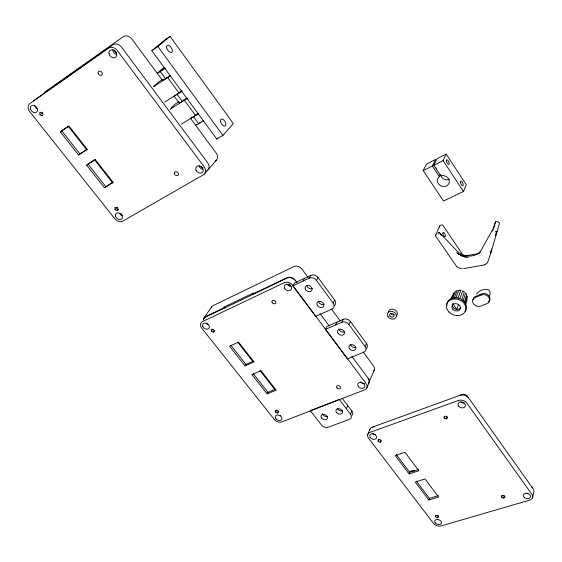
<?xml version="1.0" encoding="UTF-8"?>
<svg xmlns="http://www.w3.org/2000/svg" width="562" height="562" viewBox="0 0 562 562"><rect width="100%" height="100%" fill="white"/><g stroke="black" fill="none" stroke-linecap="round" stroke-linejoin="round"><path stroke-width="0.84" d="M465.441 304.211C467.155 303.824 467.001 296.055 467.141 296.216L465.069 303.396M378.135 441.381L378.191 439.751L380.207 439.66L381.394 441.226L380.116 442.294L378.135 441.381L379.02 439.175M435.501 516.885L435.613 515.389L437.608 515.354L438.732 516.829L437.426 517.778L435.501 516.885L435.979 515.333M444.128 418.065L444.261 416.344L446.411 416.224L447.605 417.868L446.193 419.006L444.128 418.065L444.675 416.407M501.613 497.215L501.803 495.635L503.931 495.586L505.048 497.131L503.615 498.136L501.613 497.215L501.992 495.635M454.721 292.31L451.686 298.197M466.839 299.307L466.783 298.886M532.692 497.356L533.851 491.764A5.978 4.257 15.7 0 0 533.127 488.849L467.436 396.287A4.032 3.056 18.8 0 0 461.999 394.559L372.058 427.275A5.775 4.208 23.3 0 0 369.684 430.141M455.691 298.19L458.852 290.308L460.833 290.252L457.918 298.253M503.615 498.136L504.184 495.768M493.38 229.289L495.529 221.828A1.447 1.236 16.9 0 1 496.815 221.653L498.318 222.088A1.447 1.236 16.8 0 1 499.358 223.683L490.795 253.16L487.619 262.398M464.535 301.85L466.685 294.671L465.659 292.95L463.06 301.127M437.426 517.778L438.135 515.445M428.897 500.032L415.29 482.063L425.02 478.936L438.627 497.026L428.897 500.032L429.424 498.368L416.372 481.107M439.547 226.008L435.494 235.794L456.723 266.655M489.298 296.139C490.984 293.814 490.247 290.111 487.296 289.402C483.777 288.889 478.311 290.73 476.625 293.989M446.193 419.006L447.008 416.519M461.69 299.897L464.367 291.966L462.772 290.842L459.737 298.808M409.136 473.935L418.859 470.745L404.949 452.255L395.234 455.571L409.136 473.935L409.705 472.298L418.613 469.368M495.529 221.828L492.783 229.598A1.461 1.25 17.2 0 0 492.431 229.984L481.318 249.935A14.387 12.125 19.5 0 1 472.649 255.738L471.729 255.9A14.38 12.118 19.6 0 1 457.096 251.059L439.842 232.998A1.433 1.208 22.4 0 0 438.353 232.52L438.198 232.605A1.433 1.208 22.4 0 1 439.568 233.012M463.566 268.65L484.823 264.828M458.55 304.471L456.758 309.402L452.881 303.789M380.116 442.294L380.994 440.081M452.487 298.176L455.445 291.418L457.349 290.413L453.934 298.345M367.78 434.349L369.901 429.22M463.446 191.487L466.298 184.722L446.2 154.086L437.004 158.737L433.808 165.256L440.819 175.829A6.14 5.36 23.5 0 1 449.34 181.568A6.14 5.36 23.5 0 1 440.826 185.783A6.14 5.36 23.5 0 1 439.351 176.552L432.34 165.994L435.55 159.468L426.467 164.062L423.172 170.602L443.523 201.041L463.446 191.487L443.088 160.591L446.2 154.086M368.876 382.336L374.271 370.063M366.895 387.717L369.115 382.652M350.526 414.222L339.258 399.449L310.308 410.674L321.541 425.118A4.953 3.583 25.7 0 0 328.131 427.282L349.395 419.35A5.023 3.674 24.9 0 0 350.526 414.222L351.924 411.068L342.216 398.31M451.511 298.415L452.565 296.062M346.311 408.7L347.73 405.56M435.508 235.253L435.929 234.642M450.984 299.033L453.358 293.778L454.384 292.809M343.312 319.314L341.794 322.286L325.391 329.416L347.435 358.914L363.874 352.163A5.276 4.06 25.4 0 0 365.124 346.501L366.536 343.452L350.414 321.534A5.297 4.124 26.8 0 0 343.312 319.314L326.958 326.445L325.784 328.672M439.351 176.552L440.397 174.353M365.124 346.501L348.925 324.52L350.414 321.534M335.605 324.977L337.144 322.005M277.424 413.077L278.576 411.981L277.326 410.401L275.401 410.52L275.464 412.178L277.424 413.077L278.555 410.948M275.464 412.178L276.602 410.049M310.87 275.31L309.191 278.155L292.844 285.861L315.633 316.357L332.023 309.058A5.36 4.201 28.3 0 0 333.161 303.115L334.727 300.192L318.057 277.523A5.388 4.264 30.1 0 0 310.87 275.31L294.565 283.016L293.28 285.152M267.147 393.864L276.202 390.161L260.972 370.751L251.945 374.601L267.147 393.864L267.99 392.353L275.528 389.262M333.161 303.115L316.413 280.382L318.057 277.523M303.023 281.063L304.716 278.218M245.06 365.883L254.08 361.97L238.513 342.132L229.514 346.192L245.06 365.883L245.952 364.401L253.462 361.141M213.384 332.149L214.494 330.92L213.16 329.234L211.228 329.423L211.368 331.229L213.384 332.149L214.277 330.828M211.368 331.229L212.71 329.241M297.031 282.749L295.198 280.298A6.245 4.889 31.2 0 0 286.894 277.726L252.76 294.052L253.448 293.006L224.161 307.028L223.444 308.081L205.355 316.736A5.936 4.384 33.4 0 0 203.395 319.996M203.873 318.057L211.635 306.922M117.191 210.595L118.231 209.155L116.77 207.308L114.831 207.61L115.091 209.64L117.191 210.595L118.301 209.429M479.126 253.539L480.665 251.579M487.387 262.763L484.866 264.807M204.385 174.051L216.335 160.198M222.924 135.407L233.385 123.64L170.082 36.347L164.09 40.436L151.831 50.706L216.777 139.053L222.924 135.407L157.901 46.569L170.082 36.347M216.777 139.053L217.887 137.809M115.091 209.64L117.31 207.315M105.67 186.507L87.911 163.992L86.632 165.186L104.434 187.736L112.962 182.081M171.192 107.981L175.246 104.047L178.941 101.701M154.002 86.204L158.814 81.862L163.022 79.094M79.867 153.791L61.679 130.728L60.331 131.866L78.568 154.964L87.117 149.134M40.014 114.831L39.649 112.611L41.595 112.21L43.162 114.191L42.185 115.807L40.014 114.831L42.593 112.779M79.881 68.023L80.893 67.236L51.676 87.918M164.385 67.869L161.097 70.552L165.01 68.037M180.1 91.817L180.922 91.234M180.093 91.978L180.915 91.402M151.831 50.706L157.901 46.569M62.403 130.251L68.171 126.394M60.331 131.866L68.993 126.085L87.272 149.38L78.568 154.964M164.406 67.545A7.165 0.464 -36.1 0 0 157.887 72.624A7.165 0.464 -36.1 0 0 160.275 71.592L165.284 68.269M162.748 80.204A7.144 0.52 -36.1 0 0 165.551 78.743L170.567 75.456M153.503 86.822L167.638 77.556A7.158 0.52 -36.1 0 0 170.539 75.554M164.821 102.031L178.983 92.962A7.116 0.639 -36.1 0 0 181.877 90.981M174.396 95.786A7.109 0.639 -36.1 0 0 177.058 94.353L182.088 91.128M179.58 102.354A7.088 0.688 -36.1 0 0 182.257 101.392L187.287 98.202M170.167 109.218L184.343 100.24A7.102 0.695 -36.1 0 0 187.237 98.273M88.634 163.535L95.175 159.404M86.632 165.186L95.35 159.678L113.194 182.418L104.434 187.736M178.667 92.737L179.327 92.33M181.336 124.16L195.513 115.4A7.06 0.808 -36.1 0 0 198.4 113.461M190.876 118.097A7.053 0.808 -36.1 0 0 193.588 116.755L198.632 113.643M179.334 92.484L178.189 93.144M195.927 124.483A7.032 0.857 -36.1 0 0 198.702 123.689L203.753 120.605M167.357 77.387L166.535 77.823M166.724 77.577L167.209 77.303M423.172 170.602L432.34 165.994M433.808 165.256L443.088 160.591M492.228 231.003L493.134 230.694M429.424 498.368L438.339 495.607M459.751 290.161L460.116 290.196M478.501 253.617L465.8 255.858A2.81 2.353 19.7 0 1 464.008 255.647M462.09 268.706L459.899 268.404L456.716 266.627M465.989 257.157L462.786 256.384L457.826 253.525L462.786 256.384L468.42 257.431M437.924 233.82L438.894 234.031M456.611 252.289L458.585 254.038M495.41 231.256L496.253 232.542M230.982 345.412L245.952 364.401M253.364 373.8L267.99 392.353M67.939 125.916L86.829 149.977M94.381 159.601L112.73 182.973M237.747 342.237L252.886 361.521M259.911 370.47L275.05 389.754M224.161 307.028L225.222 308.383M396.351 454.637L409.705 472.298M320.094 313.722L329.276 326.051M351.819 356.322L368.314 378.472A6.02 4.531 24.6 0 1 368.609 383.537M160.275 71.592L165.551 78.743M177.058 94.353L182.257 101.392M193.588 116.755L198.702 123.689M162.123 79.923L131.972 39.122A6.976 5.494 50.9 0 0 123.289 36.678L45.459 91.613A6.604 4.896 48.1 0 0 44.665 92.372M174.08 96.102L178.758 102.432M190.715 118.61L216.194 153.075A6.505 5.22 41.5 0 1 215.415 160.922M308.187 277.544L301.963 269.128A6.147 4.861 31.3 0 0 293.778 266.613L213.103 305.609A5.852 4.363 33.6 0 0 211.256 307.836M331.51 309.1L340.319 321.021M363.122 351.882L373.491 365.904A5.929 4.51 24.5 0 1 373.765 370.941M167.638 77.556L178.983 92.962M184.343 100.24L195.513 115.4M440.285 233.989L441.247 235.415M186.261 98.498A3.899 0.379 -36.1 0 1 185.439 99.074M184.673 99.586A3.899 0.379 -36.1 0 1 183.493 100.261M33.516 100.928A6.709 4.932 47.8 0 1 34.317 100.162L112.836 44.777A7.095 5.55 50.4 0 1 121.652 47.278L207.694 162.804A6.611 5.262 41.1 0 1 206.942 170.729M198.21 113.208A3.878 0.443 -36.1 0 1 197.388 113.812M196.574 114.374A3.878 0.443 -36.1 0 1 195.815 114.866M200.255 122.165A3.871 0.471 -36.1 0 1 199.749 122.404M183.858 99.91A3.899 0.379 -36.1 0 1 183.367 100.162M37.24 108.831A4.145 3.042 47.7 0 1 34.682 105.593M122.446 215.668A3.878 2.894 40.9 0 1 119.453 213.258M121.898 214.003A2.143 1.595 40.9 0 1 121.441 213.686M116.622 54.584A4.377 3.421 50.4 0 1 112.92 49.639M116.685 52.856A2.417 1.89 50.4 0 1 114.641 50.13M202.453 169.267A4.082 3.246 41.1 0 1 199.088 165.642M203.135 167.813A2.255 1.791 41.1 0 1 200.901 166.24M341.794 322.286A5.318 4.131 26.8 0 1 348.925 324.52M344.52 331.966A3.625 2.81 26.9 0 1 339.041 328.918M355.837 347.253A3.604 2.775 25.9 0 1 350.4 344.225M366.536 343.452A5.255 4.053 25.4 0 1 366.262 348.531M309.191 278.155A5.409 4.271 30.1 0 1 316.413 280.382M312.346 288.517A3.681 2.901 30.1 0 1 306.775 285.419M324.049 304.323A3.66 2.866 28.8 0 1 318.513 301.246M334.727 300.192A5.339 4.194 28.3 0 1 334.102 305.847M342.581 410.78A3.442 2.522 25.3 0 1 337.579 408.602M327.646 416.449A3.407 2.48 25.9 0 1 322.504 413.59M351.924 411.068A5.002 3.667 24.8 0 1 352.079 415.353M208.607 324.717A3.667 2.705 33.4 0 1 206.303 323.129M203.753 319.293A5.936 4.384 33.4 0 1 205.608 317.052L287.147 278.071A6.245 4.889 31.2 0 1 295.457 280.642M280.67 415.725A3.527 2.529 27.9 0 1 279.827 415.381M290.99 286.472A3.857 3.014 31.2 0 1 287.625 284.604M290.252 284.92A2.129 1.665 31.2 0 1 289.746 284.702M289.297 284.386A2.129 1.665 31.2 0 1 288.924 283.986M364.612 383.67A3.716 2.796 24.6 0 1 360.467 381.872M368.075 378.149A6.02 4.531 24.6 0 1 369.108 381.338M394.278 314.657A2.276 1.805 24.2 0 1 390.766 313.315M388.335 312.584A4.679 3.716 24.2 0 1 394.131 309.522A4.679 3.716 24.2 0 1 396.512 315.823M463.467 255.359A2.81 2.353 19.7 0 1 462.624 254.537L443.109 225.608A1.412 1.201 22.3 0 0 441.191 225.046L440.032 225.587A1.412 1.201 22.4 0 0 439.61 227.231M472.986 299.785A5.592 4.545 18.2 0 1 475.578 296.42L481.613 293.912A5.613 4.573 17.7 0 1 488.413 295.261A5.613 4.573 17.7 0 1 489.221 301.056M488.926 301.394A5.613 4.573 17.7 0 1 488.589 301.703M460.58 307.772A4.356 3.52 19.8 0 1 455.269 309.016A4.356 3.52 19.8 0 1 452.579 304.435M452.747 304.028A4.356 3.52 19.8 0 1 452.972 303.642M447.176 302.89A9.968 8.051 19.8 0 1 459.688 298.548A9.968 8.051 19.8 0 1 465.701 310.14M465.364 310.73A9.968 8.051 19.8 0 1 464.964 311.278M446.916 305.588A9.968 8.051 19.8 0 1 447.008 303.543M436.372 168.277A2.515 1.026 63.9 0 1 436.147 167.848M449.27 179.376A6.07 5.325 23.4 0 1 440.608 175.189M409.586 472.045A4.882 3.47 21 0 1 414.756 471.033M460.201 395.262A6.126 4.636 18.8 0 1 468.476 397.889M375.346 434.588A3.569 2.599 23.3 0 1 372.852 433.499M372.81 427.422A3.801 2.775 23.2 0 1 374.039 426.509M531.891 486.98A3.934 2.803 15.6 0 1 532.284 487.725M464.338 403.066A3.779 2.859 18.8 0 1 460.749 401.914M527.957 493.464A3.688 2.627 15.7 0 1 527.023 493.246M490.45 253.3L491.75 249.156L490.45 253.3M495.558 235.717L496.857 231.509L495.558 235.717M108.508 48.128L29.709 103.689A6.758 4.946 47.6 0 0 29.849 111.817L114.753 218.667A6.322 4.7 40.8 0 0 122.776 221.14L203.444 174.782A6.66 5.276 41 0 0 204.182 166.823L117.381 50.65A7.144 5.571 50.2 0 0 108.508 48.128M284.309 282.665L202.411 321.647A5.971 4.391 33.4 0 0 201.751 328.145L274.284 419.421A5.739 4.103 27.9 0 0 281.878 421.929L364.647 389.845A6.056 4.538 24.6 0 0 366.08 383.516L292.662 285.25A6.287 4.903 31.2 0 0 284.309 282.665M481.234 295.036L475.192 297.551A5.599 4.545 18.2 0 0 473.401 303.719A5.599 4.545 18.2 0 0 480.967 306.03L487.008 303.557A5.62 4.573 17.8 0 0 488.856 297.347A5.62 4.573 17.8 0 0 481.234 295.036M458.529 400.46L369.944 432.403A5.81 4.215 23.3 0 0 368.553 438.241L433.499 523.398A5.662 3.899 19.8 0 0 441.065 525.948L529.811 500.089A6.013 4.264 15.8 0 0 531.954 494.434L466.853 403.109A6.161 4.651 18.9 0 0 458.529 400.46M220.515 121.462A3.955 2.1 58.7 0 0 225.032 126.036A3.955 2.1 58.7 0 0 223.971 120.184A3.955 2.1 58.7 0 0 220.515 121.462M166.584 47.503A4.138 2.171 55.7 0 0 171.403 52.435A4.138 2.171 55.7 0 0 170.427 46.597A4.138 2.171 55.7 0 0 166.584 47.503M30.439 108.859A4.166 3.049 47.6 0 0 36.488 112.238A4.166 3.049 47.6 0 0 34.795 105.832A4.166 3.049 47.6 0 0 30.439 108.859M115.505 216.11A3.906 2.901 40.8 0 0 121.357 219.236A3.906 2.901 40.8 0 0 119.861 213.412A3.906 2.901 40.8 0 0 115.505 216.11M174.431 173.581A2.248 1.756 41.5 0 0 177.782 175.456A2.248 1.756 41.5 0 0 177.107 172.021A2.248 1.756 41.5 0 0 174.431 173.581M98.153 73.193A2.389 1.841 49.1 0 0 101.631 75.139A2.389 1.841 49.1 0 0 100.788 71.381A2.389 1.841 49.1 0 0 98.153 73.193M109.035 53.783A4.405 3.435 50.2 0 0 115.435 57.373A4.405 3.435 50.2 0 0 113.931 50.383A4.405 3.435 50.2 0 0 109.035 53.783M196.103 170.286A4.11 3.26 41 0 0 202.601 172.232A4.11 3.26 41 0 0 199.833 166.057A4.11 3.26 41 0 0 196.103 170.286M349.55 348.756A3.618 2.775 25.9 0 0 355.542 349.346A3.618 2.775 25.9 0 0 352.072 344.647A3.618 2.775 25.9 0 0 349.55 348.756M338.155 333.428A3.639 2.81 26.9 0 0 344.162 333.997A3.639 2.81 26.9 0 0 340.649 329.241A3.639 2.81 26.9 0 0 338.155 333.428M317.551 305.714A3.674 2.873 28.8 0 0 323.586 306.234A3.674 2.873 28.8 0 0 319.996 301.38A3.674 2.873 28.8 0 0 317.551 305.714M305.321 289.086A3.702 2.908 30 0 0 311.348 290.961A3.702 2.908 30 0 0 309.1 285.629A3.702 2.908 30 0 0 305.321 289.086M321.619 418.086A3.421 2.48 25.9 0 0 327.239 418.753A3.421 2.48 25.9 0 0 323.902 414.433A3.421 2.48 25.9 0 0 321.619 418.086M336.533 412.41A3.456 2.529 25.3 0 0 342.23 413.07A3.456 2.529 25.3 0 0 338.893 408.7A3.456 2.529 25.3 0 0 336.533 412.41M202.882 326.613A3.688 2.712 33.4 0 0 208.783 328.51A3.688 2.712 33.4 0 0 206.289 323.312A3.688 2.712 33.4 0 0 202.882 326.613M275.956 418.831A3.541 2.529 27.9 0 0 281.688 419.421A3.541 2.529 27.9 0 0 278.057 414.981A3.541 2.529 27.9 0 0 275.956 418.831M336.954 387.85A2.044 1.517 25.8 0 0 340.326 388.223A2.044 1.517 25.8 0 0 338.345 385.609A2.044 1.517 25.8 0 0 336.954 387.85M272.05 302.342A2.107 1.623 31.3 0 0 275.464 303.417A2.107 1.623 31.3 0 0 274.13 300.396A2.107 1.623 31.3 0 0 272.05 302.342M284.534 288.039A3.878 3.028 31.2 0 0 290.828 290.006A3.878 3.028 31.2 0 0 288.418 284.414A3.878 3.028 31.2 0 0 284.534 288.039M358.366 386.523A3.737 2.803 24.6 0 0 364.562 387.197A3.737 2.803 24.6 0 0 360.994 382.42A3.737 2.803 24.6 0 0 358.366 386.523M390.049 316.055A2.283 1.805 24.2 0 0 393.857 316.329A2.283 1.805 24.2 0 0 391.658 313.357A2.283 1.805 24.2 0 0 390.049 316.055M388.026 316.743A4.693 3.723 24.2 0 0 395.894 317.607A4.693 3.723 24.2 0 0 391.658 311.369A4.693 3.723 24.2 0 0 388.026 316.743M442.856 233.441A2.269 0.969 65.3 0 0 444.886 236.623A2.269 0.969 65.3 0 0 444.69 233.511A2.269 0.969 65.3 0 0 442.856 233.441M452.747 309.177A4.433 3.576 19.8 0 0 460.194 309.142A4.433 3.576 19.8 0 0 455.55 303.628A4.433 3.576 19.8 0 0 452.747 309.177M448.996 312.036A9.99 8.058 19.8 0 0 465.526 310.807A9.99 8.058 19.8 0 0 454.019 299.012A9.99 8.058 19.8 0 0 448.996 312.036M446.425 161.196A2.529 1.005 63.9 0 0 448.834 164.392A2.529 1.005 63.9 0 0 448.118 160.704A2.529 1.005 63.9 0 0 446.425 161.196M460.426 182.341A2.508 0.991 64.5 0 0 462.737 185.699A2.508 0.991 64.5 0 0 462.224 182.158A2.508 0.991 64.5 0 0 460.426 182.341M435.283 522.92A3.491 2.403 19.8 0 0 441.135 523.672A3.491 2.403 19.8 0 0 437.868 519.52A3.491 2.403 19.8 0 0 435.283 522.92M524.276 497.489A3.709 2.634 15.8 0 0 530.366 497.096A3.709 2.634 15.8 0 0 525.892 493.218A3.709 2.634 15.8 0 0 524.276 497.489M370.302 437.601A3.59 2.599 23.3 0 0 376.259 438.332A3.59 2.599 23.3 0 0 372.859 433.85A3.59 2.599 23.3 0 0 370.302 437.601M458.585 406.052A3.801 2.866 18.9 0 0 465.02 406.769A3.801 2.866 18.9 0 0 461.613 401.985A3.801 2.866 18.9 0 0 458.585 406.052"/></g></svg>
